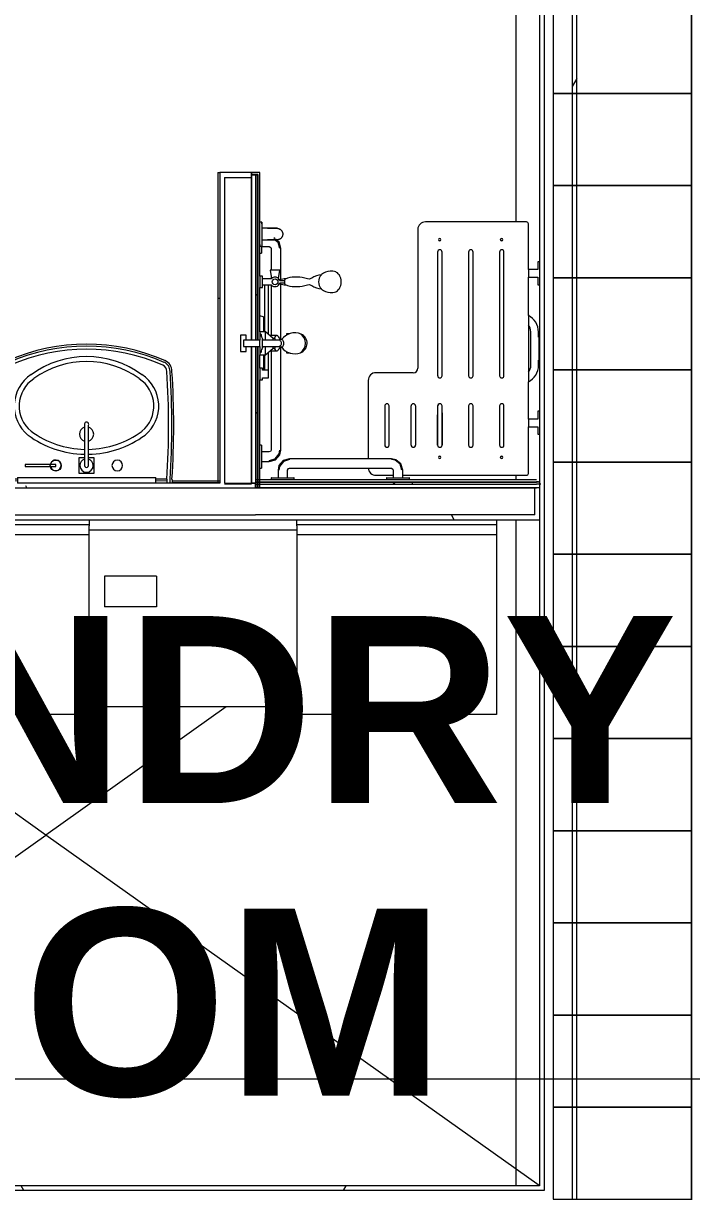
# Model space of a CAD drawing. Header units: inches. Extents: x 25369 to 33163, y -23509 to -20274.
# Drawn here: x 31166.9 to 31253.9, y -22557.7 to -22405.6 of the extents above; entities that cross this region are included whole.
import ezdxf

# ---------------------------------------------------------------- set-up
doc = ezdxf.new("R2010")
doc.units = ezdxf.units.IN
doc.header["$MEASUREMENT"] = 0
doc.linetypes.add('Grid Line 1_2_', pattern=[0.875, 0.5, -0.125, 0.125, -0.125])
for name, color, linetype, lineweight in [('A-AREA', 32, 'Continuous', 13), ('A-FLOR', 192, 'Continuous', 13), ('A-GENM', 13, 'Continuous', 13), ('A-WALL', 113, 'Continuous', 13), ('A-WALL-PATT', 111, 'Continuous', 25), ('I-FURN', 30, 'Continuous', 13), ('I-WALL', 2, 'Continuous', 13), ('M-AREA-IDEN', 171, 'Continuous', 9), ('P-SANR-FIXT', 6, 'Continuous', 13), ('Q-SPCQ', 91, 'Continuous', 13), ('S-GRID', 1, 'Continuous', 9)]:
    doc.layers.add(name, color=color, linetype=linetype, lineweight=lineweight)
doc.styles.add('Arial_B', font='arialbd.ttf', dxfattribs={"height": 24.354149})
pattern_1 = [(0, (5931.104, 0), (61.44, 15.36), [2.534, -43.546, 2.534, -43.546, -245.76]), (0, (5931.104, 0), (61.44, 15.36), [-92.16, 2.534, -89.626, 2.534, -43.546, -107.52]), (0, (5931.104, 0), (61.44, 15.36), [-230.4, 2.534, -28.186, 2.534, -74.266]), (120, (5954.144, 7.68), (-44.02215, 45.528601), [2.534, -43.546, 2.534, -43.546, -245.76]), (120, (5954.144, 7.68), (-44.02215, 45.528601), [-92.16, 2.534, -89.626, 2.534, -43.546, -107.52]), (120, (5954.144, 7.68), (-44.02215, 45.528601), [-230.4, 2.534, -28.186, 2.534, -74.266]), (240, (5961.824, 38.4), (-17.41785, -60.888601), [2.534, -43.546, 2.534, -43.546, -245.76]), (240, (5961.824, 38.4), (-17.41785, -60.888601), [-92.16, 2.534, -89.626, 2.534, -43.546, -107.52]), (240, (5961.824, 38.4), (-17.41785, -60.888601), [-230.4, 2.534, -28.186, 2.534, -74.266])]
pattern_2 = [(296.565, (5959.904, 17.28), (0.0001, 115.19999), [12.88, -244.715]), (33.69, (5965.66, 5.76), (-0.00014, 115.19958), [20.768, -394.592]), (33.69, (6080.86, 5.76), (-0.00014, 115.19958), [20.768, -394.592]), (33.69, (6196.06, 5.76), (-0.00014, 115.19958), [20.768, -394.592]), (116.565, (5982.944, 17.28), (0.0001, 115.19999), [12.88, -244.715]), (213.69, (5977.18, 28.8), (-0.00014, 115.19958), [20.768, -394.592]), (213.69, (6092.38, 28.8), (-0.00014, 115.19958), [20.768, -394.592]), (213.69, (6207.58, 28.8), (-0.00014, 115.19958), [20.768, -394.592]), (26.565, (6005.98, 17.28), (0.0001, 115.2), [25.76, -231.836]), (26.565, (6121.18, 17.28), (0.0001, 115.2), [25.76, -231.836]), (270, (6029.02, 28.8), (115.2, 7e-15), [11.52, -103.68]), (225, (6029.02, 17.28), (-1e-14, 115.20042), [16.292, -146.626]), (135, (6017.5, 5.76), (1e-14, 115.20042), [16.292, -146.626]), (288.435, (5982.944, 51.84), (-0.00042, 115.19956), [18.215, -346.08]), (18.435, (5988.7, 34.56), (-0.0004, 115.19956), [18.215, -346.08]), (18.435, (6103.9, 34.56), (-0.0004, 115.19956), [18.215, -346.08]), (18.435, (6219.1, 34.56), (-0.0004, 115.19956), [18.215, -346.08]), (135, (6005.98, 40.32), (1e-14, 115.20042), [16.292, -146.626]), (180, (5994.46, 51.84), (-1e-14, -115.2), [11.52, -103.68]), (251.565, (5954.144, 80.64), (0.00042, 115.19956), [18.215, -346.08]), (315, (5948.38, 63.36), (-1e-14, 115.20042), [16.292, -146.626]), (71.565, (5959.904, 51.84), (0.00042, 115.19956), [18.215, -346.08]), (135, (5965.66, 69.12), (1e-14, 115.20042), [16.292, -146.626]), (225, (6000.22, 80.64), (-1e-14, 115.20042), [16.292, -146.626]), (123.69, (5988.704, 69.12), (-0.00014, 115.19958), [20.768, -394.592]), (123.69, (6103.904, 69.12), (-0.00014, 115.19958), [20.768, -394.592]), (26.565, (5977.18, 86.4), (0.0001, 115.2), [12.88, -244.715]), (26.565, (6092.38, 86.4), (0.0001, 115.2), [12.88, -244.715]), (315, (5988.7, 92.16), (-1e-14, 115.20042), [16.292, -146.626]), (213.69, (6040.54, 109.44), (-0.00014, 115.19958), [20.768, -394.592]), (213.69, (6155.74, 109.44), (-0.00014, 115.19958), [20.768, -394.592]), (213.69, (6270.94, 109.44), (-0.00014, 115.19958), [20.768, -394.592]), (296.565, (6023.264, 97.92), (0.0001, 115.19999), [12.88, -244.715]), (45, (6029.02, 86.4), (1e-14, 115.20042), [16.292, -146.626]), (90, (6040.54, 97.92), (-115.2, 7e-15), [11.52, -103.68]), (213.69, (5988.7, 115.2), (-0.00014, 115.19958), [20.768, -394.592]), (213.69, (6103.9, 115.2), (-0.00014, 115.19958), [20.768, -394.592]), (213.69, (6219.1, 115.2), (-0.00014, 115.19958), [20.768, -394.592]), (315, (5971.42, 103.68), (-1e-14, 115.20042), [8.146, -154.772]), (26.565, (5977.18, 97.92), (0.0001, 115.2), [12.88, -244.715]), (26.565, (6092.38, 97.92), (0.0001, 115.2), [12.88, -244.715]), (90, (5988.7, 103.68), (-115.2, 7e-15), [11.52, -103.68]), (333.435, (5942.62, 109.44), (-0.0001, 115.2), [12.88, -244.715]), (333.435, (6057.82, 109.44), (-0.0001, 115.2), [12.88, -244.715]), (243.435, (5954.144, 103.68), (-0.0001, 115.19999), [12.88, -244.715]), (161.565, (5948.38, 92.16), (0.0004, 115.19956), [18.215, -346.08]), (161.565, (6063.58, 92.16), (0.0004, 115.19956), [18.215, -346.08]), (161.565, (6178.78, 92.16), (0.0004, 115.19956), [18.215, -346.08]), (45, (5931.1, 97.92), (1e-14, 115.20042), [16.292, -146.626]), (26.565, (5936.86, 0), (0.0001, 115.2), [12.88, -244.715]), (26.565, (6052.06, 0), (0.0001, 115.2), [12.88, -244.715]), (116.565, (5948.384, 5.76), (0.0001, 115.19999), [12.88, -244.715]), (206.565, (5942.62, 17.28), (0.0001, 115.2), [12.88, -244.715]), (206.565, (6057.82, 17.28), (0.0001, 115.2), [12.88, -244.715]), (296.565, (5931.104, 11.52), (0.0001, 115.19999), [12.88, -244.715]), (14.036, (6017.5, 51.84), (0.0005, 115.19957), [23.749, -451.233]), (14.036, (6132.7, 51.84), (0.0005, 115.19957), [23.749, -451.233]), (14.036, (6247.9, 51.84), (0.0005, 115.19957), [23.749, -451.233]), (14.036, (6363.1, 51.84), (0.0005, 115.19957), [23.749, -451.233]), (135, (6040.54, 57.6), (1e-14, 115.20042), [16.292, -146.626]), (198.435, (6029.02, 69.12), (-0.0004, 115.19956), [18.215, -346.08]), (198.435, (6144.22, 69.12), (-0.0004, 115.19956), [18.215, -346.08]), (198.435, (6259.42, 69.12), (-0.0004, 115.19956), [18.215, -346.08]), (296.565, (6011.744, 63.36), (0.0001, 115.19999), [12.88, -244.715]), (333.435, (5936.86, 34.56), (-0.0001, 115.2), [12.88, -244.715]), (333.435, (6052.06, 34.56), (-0.0001, 115.2), [12.88, -244.715]), (45, (5948.38, 28.8), (1e-14, 115.20042), [8.146, -154.772]), (116.565, (5954.144, 34.56), (0.0001, 115.19999), [12.88, -244.715]), (225, (5948.38, 46.08), (-1e-14, 115.20042), [16.292, -146.626])]

# ---------------------------------------------------------------- blocks, each defined once
blk = doc.blocks.new('Locker-Double Stacked - one-11070-Overall Floor Plan')
at = {"layer": 'I-FURN', "color": 43, "lineweight": 9}
for p, q in [((6, 9), (-6, 9)), ((-6, 9), (-6, -9)), ((6, -9), (6, 9)), ((-6, -9), (6, -9))]:
    blk.add_line(p, q, dxfattribs=at)
blk = doc.blocks.new('Sink-Bathroom-Kohler-Pinoir-2035-8 - Vitreous_China-0-White-V46-Overall Floor Plan')
at = {"layer": 'P-SANR-FIXT', "color": 43, "lineweight": 9}
for p, q in [((25232.93, -22465.43), (25232.93, -22464.93)), ((25233.18, -22464.92), (25233.18, -22465.43)), ((25233.6, -22465.43), (25233.6, -22464.91)), ((25235.05, -22464.91), (25233.6, -22464.91)), ((25233.6, -22465.1), (25235.05, -22465.09)), ((25254.5, -22464.91), (25253.05, -22464.91)), ((25253.05, -22465.09), (25254.5, -22465.1)), ((25254.5, -22464.91), (25254.5, -22465.43)), ((25254.91, -22465.43), (25254.91, -22464.92)), ((25255.17, -22464.93), (25255.17, -22465.43))]:
    blk.add_line(p, q, dxfattribs=at)
for centre, radius, start, end in [((25244.05, -22472.73), 25.41, 66.3302, 113.6742), ((25244.05, -22472.73), 25.15, 66.3302, 113.6726), ((25244.05, -22472.73), 24.74, 66.3302, 113.6698), ((25244.05, -22461.14), 12.2, 53.7683, 126.2317), ((25234.47, -22450.87), 1.54, 113.9605, 180.0345), ((25234.47, -22450.87), 1.29, 113.9877, 180.3965), ((25234.47, -22450.87), 0.875, 114.0553, 181.2927), ((25244.05, -22461.14), 11.57, 53.6931, 126.3069), ((25253.63, -22450.86), 0.862, 358.0783, 66.3302), ((25253.63, -22450.86), 1.28, 359.0965, 66.3302), ((25253.63, -22450.86), 1.53, 359.5057, 66.3302), ((25339.28, -22457.9), 106.58, 176.2183, 183.7835), ((25339.28, -22457.9), 106.33, 176.2135, 183.7881), ((25339.28, -22457.9), 105.91, 176.2045, 183.7955), ((25239.54, -22455.38), 4.9, 123.5514, 230.6366), ((25239.54, -22455.38), 4.26, 123.3558, 230.4225), ((25248.55, -22455.38), 4.26, 309.5775, 56.6442), ((25248.55, -22455.38), 4.9, 309.3634, 56.4486), ((25148.82, -22457.9), 105.91, 356.2045, 3.7955), ((25148.82, -22457.9), 106.33, 356.2119, 3.7854), ((25148.82, -22457.9), 106.58, 356.2165, 3.78), ((25244.05, -22459.05), 0.934, 106.0546, 180), ((25244.05, -22459.05), 0.934, 0, 73.9454), ((25244.05, -22448.85), 12.82, 233.5725, 268.8634), ((25244.05, -22448.85), 12.18, 233.6508, 268.8043), ((25244.05, -22459.05), 0.934, 180, 253.9454), ((25244.05, -22448.85), 12.18, 271.1957, 306.3492), ((25244.05, -22459.05), 0.934, 286.0546, 0), ((25244.05, -22448.85), 12.82, 271.1366, 306.4275), ((25240.05, -22463.11), 0.692, 0, 170.1813), ((25248.05, -22463.12), 0.69, 0, 180), ((25240.05, -22463.11), 0.692, 195.218, 0), ((25248.05, -22463.12), 0.69, 180, 0)]:
    blk.add_arc(centre, radius, start, end, dxfattribs=at)
blk = doc.blocks.new('Parametric_ADA_Grab_Bar_-_2_Piece_3744 - Parametric_ADA_Grab_Bar_-_2_Piece_3744 2-222682-Overall Floor Plan')
at = {"layer": 'A-GENM', "color": 43, "lineweight": 9}
for p, q in [((1.99, 31.91), (1.85, 32.03)), ((0.25, 30.98), (0.25, 30.03)), ((0.25, 30.91), (1.25, 30.91)), ((1.5, 30.66), (1.5, 27.81)), ((2.75, 26.59), (2.75, 30.66)), ((0, 30.03), (0.25, 30.03)), ((0.25, 30.03), (0.25, 30.08)), ((1.5, 27.05), (1.5, 26.69)), ((1.5, 25.94), (1.5, 19.31)), ((2.75, 18.85), (2.75, 26.04)), ((1.5, 17.32), (1.5, 4.41)), ((2.75, 4.41), (2.75, 17.77)), ((0.25, 5.03), (0, 5.03)), ((0.25, 4.98), (0.25, 5.03)), ((0.25, 5.03), (0.25, 2.03)), ((1.25, 4.16), (0.25, 4.16)), ((17.13, 3.28), (3.88, 3.28)), ((0, 2.03), (0.25, 2.03)), ((0.25, 2.91), (1.25, 2.91)), ((0.25, 2.03), (0.25, 2.08)), ((2.38, 1.78), (2.38, 0.78)), ((3.63, 0.78), (3.63, 1.78)), ((3.88, 2.03), (17.13, 2.03)), ((17.38, 1.78), (17.38, 0.78)), ((18.63, 0.78), (18.63, 1.78)), ((1.5, 0.78), (1.5, 0.53)), ((1.5, 0.78), (4.5, 0.78)), ((1.55, 0.78), (1.5, 0.78)), ((4.5, 0.78), (4.45, 0.78)), ((4.5, 0.53), (4.5, 0.78)), ((16.5, 0.78), (16.5, 0.53)), ((16.5, 0.78), (19.5, 0.78)), ((16.55, 0.78), (16.5, 0.78)), ((19.5, 0.78), (19.45, 0.78)), ((19.5, 0.53), (19.5, 0.78))]:
    blk.add_line(p, q, dxfattribs=at)
at = {"layer": 'A-GENM', "color": 43, "lineweight": 9, "flags": 128}
for points in [[(1.25, 30.91), (1.46, 30.79), (1.5, 30.66)], [(2.63, 30.66), (2.38, 31.44), (1.88, 31.83)], [(2.75, 30.66), (2.51, 31.48), (2.08, 31.84)], [(1.25, 2.91), (2.07, 3.15), (2.62, 3.8), (2.75, 4.41)], [(1.5, 4.41), (1.39, 4.2), (1.25, 4.16)], [(1.25, 3.03), (2.03, 3.27), (2.54, 3.92), (2.63, 4.41)], [(3.88, 3.28), (3.05, 3.04), (2.5, 2.38), (2.38, 1.78)], [(3.88, 3.16), (3.09, 2.91), (2.59, 2.27), (2.5, 1.78)], [(18.63, 1.78), (18.38, 2.6), (17.73, 3.15), (17.13, 3.28)], [(18.5, 1.78), (18.26, 2.56), (17.61, 3.07), (17.13, 3.16)], [(3.63, 1.78), (3.74, 1.99), (3.88, 2.03)], [(17.13, 2.03), (17.34, 1.92), (17.38, 1.78)]]:
    blk.add_lwpolyline(points, dxfattribs=at)
blk = doc.blocks.new('Shower_Seat-Retractable-Frost_Products_LTD_-Handicap-_975L_M_ - Steel-Stainless-V59-Overall Floor Plan')
at = {"layer": 'Q-SPCQ', "color": 43, "lineweight": 9}
for p, q in [((25301.29, -22431.4), (25288.14, -22431.4)), ((25301.54, -22437.61), (25301.54, -22431.65)), ((25287.15, -22432.4), (25287.15, -22450.46)), ((25289.73, -22435.33), (25289.73, -22451.44)), ((25290.31, -22451.44), (25290.31, -22435.33)), ((25293.76, -22435.33), (25293.76, -22451.44)), ((25294.33, -22451.44), (25294.33, -22435.33)), ((25297.78, -22435.33), (25297.78, -22451.44)), ((25298.36, -22451.44), (25298.36, -22435.33)), ((25302.95, -22436.62), (25302.78, -22436.62)), ((25302.78, -22436.62), (25302.78, -22437.61)), ((25301.54, -22437.61), (25301.54, -22438.61)), ((25302.78, -22437.61), (25301.54, -22437.61)), ((25301.54, -22438.61), (25302.77, -22438.61)), ((25301.54, -22443.59), (25301.54, -22438.61)), ((25302.77, -22438.61), (25302.77, -22439.6)), ((25302.77, -22439.6), (25302.95, -22439.6)), ((25301.54, -22443.52), (25301.54, -22452.23)), ((25301.86, -22450.09), (25301.86, -22445.71)), ((25302.86, -22446.42), (25302.86, -22445.74)), ((25302.95, -22446.41), (25302.86, -22446.42)), ((25302.95, -22449.41), (25302.95, -22446.41)), ((25302.86, -22449.41), (25302.95, -22449.41)), ((25302.86, -22450.09), (25302.86, -22449.41)), ((25280.7, -22452.04), (25280.7, -22462.26)), ((25286.56, -22451.05), (25281.7, -22451.05)), ((25301.54, -22457.07), (25301.54, -22452.23)), ((25282.84, -22455.37), (25282.84, -22460.47)), ((25283.42, -22460.47), (25283.42, -22455.37)), ((25286.29, -22460.47), (25286.29, -22455.37)), ((25286.86, -22455.37), (25286.86, -22460.47)), ((25289.73, -22455.37), (25289.73, -22455.42)), ((25289.73, -22455.37), (25289.73, -22460.47)), ((25289.73, -22460.47), (25289.73, -22456.52)), ((25290.31, -22460.47), (25290.31, -22455.37)), ((25290.31, -22456.25), (25290.31, -22460.47)), ((25293.76, -22455.37), (25293.76, -22460.47)), ((25294.33, -22460.47), (25294.33, -22455.37)), ((25297.78, -22455.37), (25297.78, -22460.47)), ((25298.36, -22460.47), (25298.36, -22455.37)), ((25302.78, -22456.07), (25302.78, -22457.07)), ((25302.95, -22456.07), (25302.78, -22456.07)), ((25301.54, -22457.07), (25301.54, -22458.07)), ((25302.78, -22457.07), (25301.54, -22457.07)), ((25301.54, -22458.07), (25302.78, -22458.07)), ((25301.54, -22464.15), (25301.54, -22458.07)), ((25302.78, -22458.07), (25302.78, -22459.06)), ((25302.78, -22459.06), (25302.95, -22459.06)), ((25281.7, -22464.4), (25283.97, -22464.4)), ((25285.18, -22464.4), (25301.29, -22464.4))]:
    blk.add_line(p, q, dxfattribs=at)
for centre, radius, start, end in [((25288.14, -22432.4), 0.998, 90, 180), ((25301.29, -22431.65), 0.249, 0, 90), ((25289.98, -22433.71), 0.157, 90, 270), ((25289.98, -22433.71), 0.157, 270, 90), ((25298.04, -22433.71), 0.157, 90, 270), ((25298.04, -22433.71), 0.157, 270, 90), ((25290.02, -22435.33), 0.289, 0, 180), ((25294.05, -22435.33), 0.289, 0, 180), ((25298.07, -22435.33), 0.289, 0, 180), ((25300.57, -22445.43), 2.09, 57.8406, 62.567), ((25300.43, -22445.74), 2.42, 0, 62.8489), ((25300.5, -22445.71), 1.35, 0, 40), ((25286.56, -22450.46), 0.589, 270, 0), ((25300.41, -22450.06), 1.45, 321.4199, 358.8453), ((25300.39, -22450.05), 2.47, 297.8217, 359.1458), ((25281.7, -22452.04), 0.998, 90, 180), ((25290.02, -22451.44), 0.288, 180, 0), ((25294.05, -22451.44), 0.288, 180, 0), ((25298.07, -22451.44), 0.289, 180, 0), ((25300.67, -22450.7), 1.77, 299.5044, 304.7548), ((25283.13, -22455.37), 0.289, 0, 180), ((25286.57, -22455.37), 0.289, 0, 180), ((25290.02, -22455.37), 0.289, 40.7863, 180), ((25290.02, -22455.37), 0.289, 0, 180), ((25294.05, -22455.37), 0.289, 0, 180), ((25298.07, -22455.37), 0.289, 0, 180), ((25283.13, -22460.47), 0.289, 180, 0), ((25286.57, -22460.47), 0.289, 180, 0), ((25290.02, -22460.47), 0.289, 180, 0), ((25290.02, -22460.47), 0.289, 180, 0), ((25294.05, -22460.47), 0.289, 180, 0), ((25298.07, -22460.47), 0.289, 180, 0), ((25289.98, -22462.07), 0.157, 90, 270), ((25289.98, -22462.07), 0.157, 270, 90), ((25298.04, -22462.07), 0.157, 90, 270), ((25298.04, -22462.07), 0.157, 270, 90), ((25281.7, -22463.4), 0.998, 182.9325, 270), ((25301.29, -22464.15), 0.249, 270, 0)]:
    blk.add_arc(centre, radius, start, end, dxfattribs=at)
blk = doc.blocks.new('817_Grab_Bars - 8170-001180-V60-Overall Floor Plan')
at = {"layer": 'Q-SPCQ', "color": 43, "lineweight": 9}
for p, q in [((25266.86, -22431.43), (25266.58, -22431.43)), ((25266.86, -22431.43), (25266.58, -22431.43)), ((25266.58, -22434.55), (25266.58, -22431.43)), ((25266.86, -22431.43), (25266.86, -22434.55)), ((25266.86, -22431.64), (25266.86, -22431.43)), ((25266.86, -22431.43), (25266.86, -22431.64)), ((25266.86, -22431.64), (25266.86, -22431.43)), ((25267.58, -22432.24), (25266.86, -22432.24)), ((25267.58, -22432.24), (25266.86, -22432.24)), ((25266.86, -22433.74), (25267.58, -22433.74)), ((25266.86, -22433.74), (25267.58, -22433.74)), ((25266.58, -22434.34), (25266.58, -22434.55)), ((25266.58, -22434.55), (25266.86, -22434.55)), ((25266.58, -22434.55), (25266.86, -22434.55))]:
    blk.add_line(p, q, dxfattribs=at)
at = {"layer": 'Q-SPCQ', "color": 43, "lineweight": 9, "flags": 128}
for points in [[(25268.83, -22432.24), (25268.83, -22432.24), (25268.82, -22432.24), (25268.82, -22432.24), (25268.81, -22432.24), (25268.8, -22432.24), (25268.79, -22432.24), (25268.78, -22432.24), (25268.76, -22432.24), (25268.75, -22432.24), (25268.73, -22432.24), (25268.71, -22432.24), (25268.69, -22432.24), (25268.66, -22432.24), (25268.64, -22432.24), (25268.61, -22432.24), (25268.58, -22432.24), (25268.55, -22432.24), (25268.52, -22432.24), (25268.48, -22432.24), (25268.45, -22432.24), (25268.41, -22432.24), (25268.37, -22432.24), (25268.34, -22432.24), (25268.29, -22432.24), (25268.25, -22432.24), (25268.21, -22432.24), (25268.17, -22432.24), (25268.12, -22432.24), (25268.08, -22432.24), (25268.03, -22432.24), (25267.98, -22432.24), (25267.94, -22432.24), (25267.89, -22432.24), (25267.84, -22432.24), (25267.79, -22432.24), (25267.74, -22432.24), (25267.69, -22432.24), (25267.64, -22432.24), (25267.59, -22432.24), (25267.58, -22432.24)], [(25267.58, -22432.24), (25267.63, -22432.24), (25267.68, -22432.24), (25267.73, -22432.24), (25267.78, -22432.24), (25267.83, -22432.24), (25267.87, -22432.24), (25267.92, -22432.24), (25267.97, -22432.24), (25268.02, -22432.24), (25268.06, -22432.24), (25268.11, -22432.24), (25268.15, -22432.24), (25268.2, -22432.24), (25268.24, -22432.24), (25268.28, -22432.24), (25268.32, -22432.24), (25268.36, -22432.24), (25268.4, -22432.24), (25268.44, -22432.24), (25268.47, -22432.24), (25268.51, -22432.24), (25268.54, -22432.24), (25268.57, -22432.24), (25268.6, -22432.24), (25268.63, -22432.24), (25268.66, -22432.24), (25268.68, -22432.24), (25268.7, -22432.24), (25268.72, -22432.24), (25268.74, -22432.24), (25268.76, -22432.24), (25268.78, -22432.24), (25268.79, -22432.24), (25268.8, -22432.24), (25268.81, -22432.24), (25268.82, -22432.24), (25268.82, -22432.24), (25268.83, -22432.24), (25268.83, -22432.24)], [(25268.83, -22432.24), (25268.86, -22432.24), (25268.89, -22432.24), (25268.92, -22432.25), (25268.95, -22432.25), (25268.98, -22432.26), (25269.01, -22432.26), (25269.03, -22432.27), (25269.06, -22432.28), (25269.09, -22432.29), (25269.12, -22432.3), (25269.15, -22432.31), (25269.17, -22432.33), (25269.2, -22432.34), (25269.23, -22432.35), (25269.25, -22432.37), (25269.28, -22432.39), (25269.3, -22432.41), (25269.32, -22432.43), (25269.34, -22432.45), (25269.37, -22432.47), (25269.39, -22432.49), (25269.41, -22432.51), (25269.42, -22432.54), (25269.44, -22432.56), (25269.46, -22432.59), (25269.47, -22432.61), (25269.49, -22432.64), (25269.5, -22432.66), (25269.52, -22432.69), (25269.53, -22432.72), (25269.54, -22432.75), (25269.55, -22432.78), (25269.55, -22432.8), (25269.56, -22432.83), (25269.57, -22432.86), (25269.57, -22432.89), (25269.57, -22432.92), (25269.58, -22432.95), (25269.58, -22432.98), (25269.58, -22432.99)], [(25267.58, -22433.74), (25267.63, -22433.74), (25267.68, -22433.74), (25267.73, -22433.74), (25267.78, -22433.74), (25267.83, -22433.74), (25267.87, -22433.74), (25267.92, -22433.74), (25267.97, -22433.74), (25268.02, -22433.74), (25268.06, -22433.74), (25268.11, -22433.74), (25268.15, -22433.74), (25268.2, -22433.74), (25268.24, -22433.74), (25268.28, -22433.74), (25268.32, -22433.74), (25268.36, -22433.74), (25268.4, -22433.74), (25268.44, -22433.74), (25268.47, -22433.74), (25268.51, -22433.74), (25268.54, -22433.74), (25268.57, -22433.74), (25268.6, -22433.74), (25268.63, -22433.74), (25268.66, -22433.74), (25268.68, -22433.74), (25268.7, -22433.74), (25268.72, -22433.74), (25268.74, -22433.74), (25268.76, -22433.74), (25268.78, -22433.74), (25268.79, -22433.74), (25268.8, -22433.74), (25268.81, -22433.74), (25268.82, -22433.74), (25268.82, -22433.74), (25268.83, -22433.74), (25268.83, -22433.74)], [(25268.83, -22433.74), (25268.83, -22433.74), (25268.82, -22433.74), (25268.82, -22433.74), (25268.81, -22433.74), (25268.8, -22433.74), (25268.79, -22433.74), (25268.78, -22433.74), (25268.76, -22433.74), (25268.75, -22433.74), (25268.73, -22433.74), (25268.71, -22433.74), (25268.69, -22433.74), (25268.66, -22433.74), (25268.64, -22433.74), (25268.61, -22433.74), (25268.58, -22433.74), (25268.55, -22433.74), (25268.52, -22433.74), (25268.48, -22433.74), (25268.45, -22433.74), (25268.41, -22433.74), (25268.37, -22433.74), (25268.34, -22433.74), (25268.29, -22433.74), (25268.25, -22433.74), (25268.21, -22433.74), (25268.17, -22433.74), (25268.12, -22433.74), (25268.08, -22433.74), (25268.03, -22433.74), (25267.98, -22433.74), (25267.94, -22433.74), (25267.89, -22433.74), (25267.84, -22433.74), (25267.79, -22433.74), (25267.74, -22433.74), (25267.69, -22433.74), (25267.64, -22433.74), (25267.59, -22433.74), (25267.58, -22433.74)], [(25269.58, -22432.99), (25269.58, -22433.02), (25269.58, -22433.05), (25269.57, -22433.08), (25269.57, -22433.11), (25269.56, -22433.14), (25269.56, -22433.17), (25269.55, -22433.2), (25269.54, -22433.23), (25269.53, -22433.25), (25269.52, -22433.28), (25269.51, -22433.31), (25269.49, -22433.34), (25269.48, -22433.36), (25269.46, -22433.39), (25269.45, -22433.41), (25269.43, -22433.44), (25269.41, -22433.46), (25269.39, -22433.48), (25269.37, -22433.51), (25269.35, -22433.53), (25269.33, -22433.55), (25269.31, -22433.57), (25269.28, -22433.59), (25269.26, -22433.6), (25269.23, -22433.62), (25269.21, -22433.64), (25269.18, -22433.65), (25269.15, -22433.67), (25269.13, -22433.68), (25269.1, -22433.69), (25269.07, -22433.7), (25269.04, -22433.71), (25269.01, -22433.72), (25268.98, -22433.72), (25268.96, -22433.73), (25268.93, -22433.73), (25268.9, -22433.74), (25268.87, -22433.74), (25268.84, -22433.74), (25268.83, -22433.74)]]:
    blk.add_lwpolyline(points, dxfattribs=at)
blk = doc.blocks.new('Shower-Unit-Zurn-Z7301-SS-MT-DV2P-HW - Z7301-SS-MT-DV2P-HW-V65-Overall Floor Plan')
at = {"layer": 'A-GENM', "color": 43, "lineweight": 9}
for p, q in [((1.06, 2.5), (-1.06, 2.5)), ((-1.06, 2.5), (-1.06, 1.75)), ((-1.06, 1.75), (-0.4, 1.75)), ((0.4, 1.75), (1.06, 1.75)), ((1.06, 1.75), (1.06, 2.5)), ((-1.24, 0), (-1.5, 0)), ((-1.5, 0), (-1.5, -0.75)), ((-1.5, -0.75), (-0.4, -0.75)), ((-1.5, -0.75), (-0.63, -1.75)), ((0.4, -0.75), (1.5, -0.75)), ((0.63, -1.75), (1.5, -0.75)), ((1.5, 0), (1.24, 0)), ((1.5, -0.75), (1.5, 0)), ((-0.63, -1.75), (-0.4, -1.75)), ((-0.63, -1.75), (-0.63, -2)), ((-0.63, -2), (-0.4, -2)), ((0.4, -1.75), (0.63, -1.75)), ((0.4, -2), (0.63, -2)), ((0.63, -2), (0.63, -1.75)), ((-1.05, -3.5), (-1.25, -3.5)), ((-1.25, -3.5), (-1.25, -3.96)), ((1.25, -3.5), (1.06, -3.5)), ((1.25, -3.92), (1.25, -3.5))]:
    blk.add_line(p, q, dxfattribs=at)
at = {"layer": 'A-GENM', "lineweight": 9}
for p, q in [((-4.75, 0), (-4.75, -0.38)), ((-3.25, 0), (-4.75, 0)), ((-4.75, -0.38), (-4.5, -0.38)), ((-4.5, -0.38), (-4.5, -1.13)), ((-4.5, -1.13), (-3.5, -1.13)), ((-3.5, -1.13), (-3.5, -0.38)), ((-3.5, -0.38), (-3.25, -0.38)), ((-1.5, -0.63), (-3.5, -0.63)), ((-3.5, -1.13), (-1.17, -1.13)), ((-3.25, -0.38), (-3.25, 0)), ((1.17, -1.13), (7.62, -1.13)), ((7.62, -0.63), (1.5, -0.63)), ((8.75, 0), (7.25, 0)), ((7.25, 0), (7.25, -0.38)), ((7.25, -0.38), (7.62, -0.38)), ((7.62, -0.38), (8.38, -0.38)), ((7.62, -0.38), (7.62, -1.5)), ((8.38, -1.5), (8.38, -0.38)), ((8.38, -0.38), (8.75, -0.38)), ((9.5, -1.36), (8.44, -1.55)), ((8.75, -0.38), (8.75, 0)), ((9.5, -2.62), (9.5, -1.36)), ((7.75, -2.62), (7.63, -3.19)), ((7.86, -2.61), (7.86, -3.12)), ((8.14, -3.12), (8.14, -2.61)), ((8.37, -3.19), (8.25, -2.62)), ((8.44, -2.45), (9.5, -2.62)), ((7.62, -3.24), (7.62, -3.41)), ((8.38, -3.41), (8.38, -3.24)), ((7.65, -6.42), (7.52, -6.76)), ((7.63, -6.21), (7.65, -6.42)), ((8.35, -6.42), (8.37, -6.21)), ((8.48, -6.76), (8.35, -6.42))]:
    blk.add_line(p, q, dxfattribs=at)
blk.add_circle((8, -2), 0.375, dxfattribs=at)
for centre, radius, start, end in [((8, -2), 0.625, 126.8699, 256.9481), ((8, -2), 0.625, 45.7475, 53.1301), ((8, -2), 0.625, 283.0519, 314.2572), ((8, -2), 0.625, 314.2572, 45.7475), ((11.46, -4.61), 4.08, 165.8269, 183.3406), ((8.98, -4.32), 1.63, 146.1204, 154.5364), ((7.85, -3.23), 0.225, 167.7751, 181.8194), ((8, -3.9), 0.687, 56.9089, 123.0911), ((8, -3.12), 0.141, 180, 360), ((8.15, -3.23), 0.225, 358.1806, 12.2249), ((7.02, -4.32), 1.63, 25.4636, 33.8796), ((4.54, -4.61), 4.08, 356.6594, 14.1731), ((11.6, -4.81), 4.22, 180.5665, 199.4054), ((4.4, -4.81), 4.22, 340.5946, 359.4335), ((9.42, -8.15), 2.35, 143.7224, 177.4669), ((6.58, -8.15), 2.35, 2.5331, 36.2776), ((8.47, -9.28), 1.87, 138.72, 176.4673), ((8, -8.99), 1.34, 46.1253, 133.8747), ((7.53, -9.28), 1.87, 3.5327, 41.28), ((8.6, -9.29), 2, 176.4673, 197.5327), ((7.65, -9.45), 1.05, 204.5638, 235.4362), ((7.96, -9.01), 1.59, 235.4362, 271.5888), ((8.04, -9.01), 1.59, 268.4112, 304.5638), ((8.35, -9.45), 1.05, 304.5638, 335.4362), ((7.4, -9.29), 2, 342.4673, 3.5327)]:
    blk.add_arc(centre, radius, start, end, dxfattribs=at)
at = {"layer": 'P-SANR-FIXT', "color": 43, "lineweight": 9}
for p, q in [((0.4, 2.13), (-0.4, 2.13)), ((-0.4, 2.13), (-0.4, 0)), ((0.4, 0), (0.4, 2.13)), ((-0.4, 0), (-1.24, 0)), ((-1.24, 0), (-1.24, -0.1)), ((-0.4, 0), (0.4, 0)), ((1.24, 0), (0.4, 0)), ((1.24, -0.1), (1.24, 0)), ((-3.31, -0.54), (-1.5, -0.54)), ((-1, -1.33), (-1, -2.23)), ((-0.55, -0.38), (-0.4, -0.38)), ((-0.4, -0.38), (-0.4, -2.46)), ((-0.4, -0.38), (0.4, -0.38)), ((0.4, -2.46), (0.4, -0.38)), ((0.4, -0.38), (0.55, -0.38)), ((1, -2.23), (1, -1.33)), ((1.5, -0.54), (3.31, -0.54)), ((3.43, -0.45), (3.56, 0)), ((-0.48, -2.64), (-0.48, -2.84)), ((0.48, -2.84), (0.48, -2.64))]:
    blk.add_line(p, q, dxfattribs=at)
for centre, radius, start, end in [((-3.31, -0.42), 0.125, 196, 270), ((-1.14, -0.1), 0.0945, 180, 270), ((-1.14, -1.21), 1.02, 54.522, 90), ((1.14, -1.21), 1.02, 90, 125.478), ((1.14, -0.1), 0.0945, 270, 360), ((3.31, -0.42), 0.125, 270, 344), ((0.79, -4.57), 2.15, 126.1534, 200.0175), ((-0.63, -2.12), 0.388, 197.5027, 230.4973), ((-2.26, -4.09), 2.18, 35.18, 50.4973), ((2.26, -4.09), 2.18, 129.5027, 144.8141), ((-0.79, -4.57), 2.15, 337.8261, 53.8466), ((0.63, -2.12), 0.388, 309.5027, 342.4973), ((0, -4.86), 1.31, 200.0175, 336.4181), ((0, -4.51), 1.46, 212.9208, 327.0792)]:
    blk.add_arc(centre, radius, start, end, dxfattribs=at)
for centre, major_axis, ratio, start_param, end_param in [((0, -2.84), (-0.476, 0), 0.662364, 0, 3.141593), ((0, -2.46), (-0.4, 0), 0.941821, 0, 3.141593), ((-0.11, -2.15), (-1.11, 0.08), 0.351489, 2.831356, 3.949343)]:
    blk.add_ellipse(centre, major_axis=major_axis, ratio=ratio, start_param=start_param, end_param=end_param, dxfattribs=at)
blk.add_open_spline([(-0.68, -1.91), (-0.69, -1.92), (-0.81, -1.97), (-0.96, -2.08), (-1.02, -2.22), (-0.98, -2.3), (-0.94, -2.34)], degree=3, knots=[0.2535572, 0.2535572, 0.2535572, 0.2535572, 0.2857143, 0.5714286, 0.7857143, 1, 1, 1, 1], dxfattribs=at)
for points in [[(-0.4, -2.46), (-0.42, -2.48), (-0.44, -2.52), (-0.47, -2.58), (-0.48, -2.62), (-0.48, -2.64)], [(0.48, -2.64), (0.48, -2.62), (0.47, -2.58), (0.44, -2.52), (0.42, -2.48), (0.4, -2.46)]]:
    blk.add_open_spline(points, degree=3, dxfattribs=at)
blk = doc.blocks.new('Bradley-Washroom_Accessories-Mirrors-780_Custom - Bradley-Washroom_Accessories-Mirrors-780_Custom-166799-Overall Floor Plan')
at = {"layer": 'Q-SPCQ', "color": 43, "lineweight": 9}
for p, q in [((25235.05, -22464.68), (25253.05, -22464.68)), ((25235.05, -22464.68), (25235.05, -22465.43)), ((25253.05, -22465.43), (25235.05, -22465.43)), ((25253.05, -22465.43), (25253.05, -22464.68))]:
    blk.add_line(p, q, dxfattribs=at)
blk = doc.blocks.new('Faucet-Lavatory-Zurn-Z6920XL - Z6920-XL-ADM2-H4-V52-Overall Floor Plan')
at = {"layer": 'P-SANR-FIXT', "lineweight": 9}
for p, q in [((1, 1), (-1, 1)), ((-1, 1), (-1, -1)), ((-0.25, 0), (-0.25, -5.25)), ((0.25, -5.25), (0.25, 0)), ((1, -1), (1, 1)), ((8, 0.12), (4, 0.12)), ((4, 0.12), (4, -0.12)), ((8, -0.12), (8, 0.12)), ((-1, -1), (-0.25, -1)), ((0.25, -1), (1, -1)), ((4, -0.12), (8, -0.12))]:
    blk.add_line(p, q, dxfattribs=at)
blk.add_circle((4, 0), 0.719, dxfattribs=at)
for centre, radius, start, end in [((0, 0), 0.875, 0, 180), ((0, 0), 0.875, 180, 252.8571), ((0, 0), 0.25, 360, 180), ((0, 0), 0.875, 287.1429, 0), ((0, -5.37), 0.281, 152.734, 27.266)]:
    blk.add_arc(centre, radius, start, end, dxfattribs=at)
blk = doc.blocks.new('Locker Rooms and Restrooms_rvt-2-Overall Floor Plan')
at = {"layer": 'A-WALL-PATT', "lineweight": 9}
h = blk.add_hatch(dxfattribs=at)
h.set_pattern_fill('FP_77', color=43, style=0, pattern_type=2)
h.set_pattern_definition([(90, (31180.494, -22465.428), (-24, -48), [48, 0, 0, 0]), (180, (31192.494, -22441.43), (-6e-15, -48), [12, -12]), (180, (31180.494, -22453.43), (-6e-15, -48), [12, -12]), (180, (31180.494, -22429.43), (-6e-15, -48), [12, -12]), (90, (31168.494, -22465.428), (-24, -48), [48, 0, 0, 0]), (180, (31192.494, -22417.43), (-6e-15, -48), [12, -12])])
h.paths.add_polyline_path([(25261.14, -22465.43), (25261.39, -22465.43), (25261.39, -22424.99), (25261.14, -22424.99), (25261.14, -22465.18)], flags=0)
h = blk.add_hatch(dxfattribs=at)
h.set_pattern_fill('FP_53', color=253, style=0, pattern_type=2)
h.set_pattern_definition(pattern_2)
h.paths.add_polyline_path([(25266.27, -22425.3), (25266.27, -22425.24), (25265.52, -22425.3)], flags=0)
h = blk.add_hatch(dxfattribs=at)
h.set_pattern_fill('FP_53', color=253, style=0, pattern_type=2)
h.set_pattern_definition(pattern_2)
h.paths.add_polyline_path([(25266.05, -22466.05), (25266.27, -22466.05), (25266.18, -22447.61), (25266.02, -22447.61), (25266.05, -22465.43)], flags=0)
h.paths.add_polyline_path([(25266.02, -22446.81), (25266.27, -22446.81), (25266.27, -22425.3), (25266.02, -22425.3), (25266.02, -22443.31)], flags=0)
h = blk.add_hatch(dxfattribs=at)
h.set_pattern_fill('FP_17', color=253, style=0, pattern_type=2)
h.set_pattern_definition(pattern_1)
h.paths.add_polyline_path([(25175.39, -22469.55), (25175.39, -22466.05), (25262.02, -22466.05), (25262.02, -22465.43), (25174.77, -22465.43), (25174.77, -22469.55)], flags=0)
h.paths.add_polyline_path([(25266.05, -22466.05), (25266.05, -22465.43), (25265.52, -22465.43), (25265.52, -22466.05)], flags=0)
h = blk.add_hatch(dxfattribs=at)
h.set_pattern_fill('FP_76', color=43, style=0, pattern_type=2)
h.set_pattern_definition([(180, (31196.62, -22477.428), (48, -24), [48, 0, 0, 0]), (270, (31172.62, -22465.43), (48, 3e-15), [12, -12]), (270, (31184.62, -22477.43), (48, 3e-15), [12, -12]), (270, (31160.62, -22477.43), (48, 3e-15), [12, -12]), (180, (31196.62, -22489.428), (48, -24), [48, 0, 0, 0]), (270, (31148.62, -22465.43), (48, 3e-15), [12, -12])])
h.paths.add_polyline_path([(25205.91, -22465.43), (25221.16, -22465.43), (25221.16, -22465.18), (25181.87, -22465.18), (25181.87, -22465.43), (25188.37, -22465.43)], flags=0)
h.paths.add_polyline_path([(25261.39, -22465.43), (25261.39, -22465.18), (25255.17, -22465.18), (25255.17, -22465.43), (25258.55, -22465.43)], flags=0)
h.paths.add_polyline_path([(25175.39, -22465.43), (25179.16, -22465.43), (25179.16, -22465.18), (25174.83, -22465.18), (25174.83, -22465.43)], flags=0)
h.paths.add_polyline_path([(25223.87, -22465.43), (25232.93, -22465.43), (25232.93, -22465.18), (25223.87, -22465.18)], flags=0)
h = blk.add_hatch(dxfattribs=at)
h.set_pattern_fill('FP_53', color=253, style=0, pattern_type=2)
h.set_pattern_definition(pattern_2)
h.paths.add_polyline_path([(25293.64, -22465.55), (25302.89, -22465.55), (25302.83, -22465.3), (25266.05, -22465.3), (25266.05, -22465.55), (25276.1, -22465.55)], flags=0)
h = blk.add_hatch(dxfattribs=at)
h.set_pattern_fill('FP_53', color=253, style=0, pattern_type=2)
h.set_pattern_definition(pattern_2)
h.paths.add_polyline_path([(25302.58, -22465.3), (25302.58, -22465.24), (25293.64, -22465.3)], flags=0)
h = blk.add_hatch(dxfattribs=at)
h.set_pattern_fill('FP_17', color=253, style=0, pattern_type=2)
h.set_pattern_definition(pattern_1)
h.paths.add_polyline_path([(25266.05, -22470.18), (25303.02, -22470.18), (25303.02, -22466.05), (25302.39, -22466.05), (25302.39, -22469.55), (25266.05, -22469.55)], flags=0)
at = {"layer": 'A-FLOR', "color": 43, "lineweight": 9}
blk.add_line((25322.77, -22370.3), (25322.77, -22690.87), dxfattribs=at)
at = {"layer": 'A-WALL', "color": 43, "lineweight": 9}
for p, q in [((25261.14, -22424.99), (25261.39, -22424.99)), ((25261.14, -22424.99), (25261.14, -22465.43)), ((25261.39, -22465.18), (25255.17, -22465.18))]:
    blk.add_line(p, q, dxfattribs=at)
at = {"layer": 'A-WALL', "color": 7}
for p, q in [((25262.02, -22425.62), (25262.02, -22465.43)), ((25262.02, -22425.62), (25265.52, -22425.62)), ((25266.27, -22425.24), (25265.52, -22425.24)), ((25266.27, -22425.3), (25265.52, -22425.3)), ((25266.02, -22425.3), (25266.02, -22446.81)), ((25266.33, -22425.24), (25266.27, -22425.24)), ((25266.27, -22425.3), (25266.27, -22446.81)), ((25266.33, -22425.24), (25266.33, -22446.81)), ((25266.02, -22447.61), (25266.02, -22459.69)), ((25266.27, -22447.61), (25266.27, -22459.69)), ((25266.33, -22447.61), (25266.33, -22459.69)), ((25265.52, -22459.69), (25265.52, -22465.43)), ((25265.52, -22465.43), (25265.52, -22459.69)), ((25266.02, -22459.69), (25266.02, -22465.43)), ((25266.27, -22459.69), (25266.27, -22466.05)), ((25266.33, -22459.69), (25266.33, -22466.05)), ((25266.05, -22465.24), (25302.58, -22465.24)), ((25266.05, -22465.3), (25302.58, -22465.3)), ((25266.05, -22465.55), (25302.58, -22465.55)), ((25302.83, -22465.24), (25302.58, -22465.24)), ((25302.83, -22465.3), (25302.58, -22465.3)), ((25302.89, -22465.55), (25302.58, -22465.55)), ((25302.89, -22465.3), (25302.83, -22465.3)), ((25303.14, -22465.55), (25302.89, -22465.55)), ((25175.39, -22466.05), (25262.02, -22466.05)), ((25262.02, -22466.05), (25265.52, -22466.05)), ((25265.52, -22466.05), (25266.05, -22466.05)), ((25302.39, -22469.55), (25302.39, -22466.05)), ((25175.39, -22469.55), (25266.05, -22469.55)), ((25302.39, -22469.55), (25266.05, -22469.55))]:
    blk.add_line(p, q, dxfattribs=at)
at = {"layer": 'I-WALL', "color": 7}
for p, q in [((25262.02, -22424.99), (25261.39, -22424.99)), ((25261.39, -22424.99), (25261.39, -22465.43)), ((25265.52, -22424.99), (25262.02, -22424.99)), ((25266.33, -22424.99), (25265.52, -22424.99)), ((25265.52, -22424.99), (25265.52, -22425.24)), ((25265.52, -22425.62), (25265.52, -22424.99)), ((25265.52, -22425.24), (25265.52, -22425.3)), ((25265.52, -22425.3), (25265.52, -22425.62)), ((25265.52, -22425.62), (25265.52, -22446.81)), ((25265.52, -22446.81), (25265.52, -22425.62)), ((25266.58, -22424.99), (25266.33, -22424.99)), ((25266.58, -22431.43), (25266.58, -22424.99)), ((25266.58, -22438.46), (25266.58, -22434.34)), ((25266.58, -22445.71), (25266.58, -22439.96)), ((25265.52, -22447.61), (25265.52, -22459.69)), ((25265.52, -22459.69), (25265.52, -22447.61)), ((25266.58, -22450.46), (25266.58, -22448.71)), ((25266.58, -22466.05), (25266.58, -22451.96)), ((25261.39, -22465.43), (25253.05, -22465.43)), ((25262.02, -22465.43), (25265.52, -22465.43)), ((25266.05, -22465.43), (25265.52, -22465.43)), ((25265.52, -22465.43), (25266.05, -22465.43)), ((25302.58, -22464.99), (25266.05, -22464.99)), ((25266.05, -22464.99), (25266.05, -22466.05)), ((25266.05, -22466.05), (25266.05, -22465.43)), ((25266.05, -22465.43), (25266.05, -22466.05)), ((25302.39, -22466.05), (25266.05, -22466.05)), ((25266.05, -22466.05), (25302.58, -22466.05)), ((25266.05, -22466.05), (25266.58, -22466.05)), ((25303.02, -22466.05), (25302.39, -22466.05)), ((25303.02, -22469.55), (25303.02, -22466.05)), ((25174.77, -22470.18), (25266.05, -22470.18)), ((25266.05, -22470.18), (25303.02, -22470.18)), ((25303.02, -22470.18), (25303.02, -22469.55))]:
    blk.add_line(p, q, dxfattribs=at)
at = {"color": 43, "lineweight": 9}
for name, p, rotation in [('Locker-Double Stacked - one-11070-Overall Floor Plan', (25313.77, -22408.68), 270), ('Locker-Double Stacked - one-11070-Overall Floor Plan', (25313.77, -22420.68), 270), ('Locker-Double Stacked - one-11070-Overall Floor Plan', (25313.77, -22432.68), 270), ('Shower-Unit-Zurn-Z7301-SS-MT-DV2P-HW - Z7301-SS-MT-DV2P-HW-V65-Overall Floor Plan', (25266.58, -22447.21), 89.99999999999926), ('Locker-Double Stacked - one-11070-Overall Floor Plan', (25313.77, -22444.68), 270), ('Locker-Double Stacked - one-11070-Overall Floor Plan', (25313.77, -22456.68), 270), ('Faucet-Lavatory-Zurn-Z6920XL - Z6920-XL-ADM2-H4-V52-Overall Floor Plan', (25244.05, -22463.13), 180), ('Locker-Double Stacked - one-11070-Overall Floor Plan', (25313.77, -22468.68), 270), ('Locker-Double Stacked - one-11070-Overall Floor Plan', (25313.77, -22480.68), 270), ('Locker-Double Stacked - one-11070-Overall Floor Plan', (25313.77, -22492.68), 270), ('Locker-Double Stacked - one-11070-Overall Floor Plan', (25313.77, -22504.68), 270), ('Locker-Double Stacked - one-11070-Overall Floor Plan', (25313.77, -22516.68), 270), ('Locker-Double Stacked - one-11070-Overall Floor Plan', (25313.77, -22528.68), 270), ('Locker-Double Stacked - one-11070-Overall Floor Plan', (25313.77, -22540.68), 270), ('Locker-Double Stacked - one-11070-Overall Floor Plan', (25313.77, -22552.68), 270)]:
    blk.add_blockref(name, p, dxfattribs=dict(at, rotation=rotation))
for name, p in [('817_Grab_Bars - 8170-001180-V60-Overall Floor Plan', (0, 0)), ('Shower_Seat-Retractable-Frost_Products_LTD_-Handicap-_975L_M_ - Steel-Stainless-V59-Overall Floor Plan', (0, 0)), ('Parametric_ADA_Grab_Bar_-_2_Piece_3744 - Parametric_ADA_Grab_Bar_-_2_Piece_3744 2-222682-Overall Floor Plan', (25266.58, -22465.52)), ('Sink-Bathroom-Kohler-Pinoir-2035-8 - Vitreous_China-0-White-V46-Overall Floor Plan', (0, 0)), ('Bradley-Washroom_Accessories-Mirrors-780_Custom - Bradley-Washroom_Accessories-Mirrors-780_Custom-166799-Overall Floor Plan', (0, 0))]:
    blk.add_blockref(name, p, dxfattribs=at)
blk = doc.blocks.new('Struct_Xcel_Sports Complex_rvt-2-Overall Floor Plan')
at = {"layer": 'A-FLOR', "color": 43, "lineweight": 9}
for p, q in [((25265.52, -22465.55), (25262.02, -22465.55)), ((25238.77, -22511.24), (25215.3, -22494.55)), ((25262.23, -22494.55), (25238.77, -22511.24)), ((25174.83, -22556.71), (25238.77, -22511.24)), ((25302.95, -22556.88), (25238.77, -22511.24))]:
    blk.add_line(p, q, dxfattribs=at)
blk = doc.blocks.new('Washing Machine - 26_x26_ - Private-670433-Overall Floor Plan')
at = {"layer": 'P-SANR-FIXT', "color": 43, "lineweight": 9}
for p, q in [((0.63, 13), (1.31, 13)), ((1.31, 13), (2.59, 13)), ((1.31, 13), (1.31, -13)), ((2.59, 13), (26, 13)), ((2.59, 13), (2.59, -13)), ((26, 13), (26, -13)), ((1.31, -13), (0.63, -13)), ((1.41, -13), (1.31, -13)), ((26, -13), (25, -13))]:
    blk.add_line(p, q, dxfattribs=at)
blk = doc.blocks.new('Dryer - 27_ x 25_ x 35_-670434-Overall Floor Plan')
at = {"layer": 'Q-SPCQ', "color": 43, "lineweight": 9}
for p, q in [((1.42, 0.11), (28.42, 0.11)), ((1.42, -23.48), (1.42, 0.11)), ((28.42, 0.11), (28.42, -23.48)), ((19.67, -12.89), (26.42, -12.89)), ((19.67, -16.89), (19.67, -12.89)), ((26.42, -16.89), (26.42, -12.89)), ((19.67, -16.89), (26.42, -16.89)), ((1.42, -22.89), (28.42, -22.89))]:
    blk.add_line(p, q, dxfattribs=at)
blk = doc.blocks.new('Washing Machine - 26_x26_ - Private-V9-Overall Floor Plan')
at = {"layer": 'P-SANR-FIXT', "color": 43, "lineweight": 9}
for p, q in [((0.63, 13), (1.31, 13)), ((1.31, 13), (1.41, 13)), ((1.31, 13), (1.31, -13)), ((2.59, 13), (2.59, -13)), ((25, 13), (26, 13)), ((26, 13), (26, -13)), ((1.31, -13), (0.63, -13)), ((1.41, -13), (1.31, -13)), ((26, -13), (25, -13))]:
    blk.add_line(p, q, dxfattribs=at)

msp = doc.modelspace()

# ---------------------------------------------------------------- hatches: boundary and pattern name
at = {"layer": 'A-WALL-PATT', "lineweight": 9}
h = msp.add_hatch(dxfattribs=at)
h.set_pattern_fill('FP_17', color=253, style=0, pattern_type=2)
h.set_pattern_definition(pattern_1)
h.paths.add_polyline_path([(31234.06, -22787.3), (31234.68, -22787.3), (31234.68, -22561.18), (31234.06, -22561.18), (31234.06, -22786.55)], flags=0)
h.paths.add_polyline_path([(31234.06, -22557.55), (31234.68, -22557.55), (31234.68, -22369.55), (31234.06, -22369.55), (31234.06, -22556.93)], flags=0)
h = msp.add_hatch(dxfattribs=at)
h.set_pattern_fill('FP_17', color=253, style=0, pattern_type=2)
h.set_pattern_definition(pattern_1)
h.paths.add_polyline_path([(31238.31, -22787.3), (31238.93, -22787.3), (31238.9, -22768.76), (31238.31, -22768.76), (31238.31, -22786.55)], flags=0)
h.paths.add_polyline_path([(31238.9, -22767.96), (31238.93, -22767.96), (31238.93, -22369.55), (31238.31, -22369.55), (31238.31, -22767.96)], flags=0)
h = msp.add_hatch(dxfattribs=at)
h.set_pattern_fill('FP_17', color=253, style=0, pattern_type=2)
h.set_pattern_definition(pattern_1)
h.paths.add_polyline_path([(31234.06, -22557.55), (31234.06, -22556.93), (31105.93, -22556.93), (31105.93, -22557.55), (31172.11, -22557.55)], flags=0)

# ---------------------------------------------------------------- linework, layer by layer
at = {"layer": 'A-AREA', "color": 43, "lineweight": 9}
for p, q in [((31230.99, -22370.29), (31230.99, -22431.4)), ((31230.99, -22464.4), (31230.99, -22464.99)), ((31230.99, -22470.18), (31230.99, -22556.93))]:
    msp.add_line(p, q, dxfattribs=at)
at = {"layer": 'A-WALL', "color": 7}
for p, q in [((31238.31, -22369.55), (31238.31, -22767.96)), ((31234.68, -22370.3), (31234.68, -22557.55)), ((31234.68, -22557.55), (31105.31, -22557.55))]:
    msp.add_line(p, q, dxfattribs=at)
at = {"layer": 'I-WALL', "color": 7}
for p, q in [((31234.06, -22370.3), (31234.06, -22556.93)), ((31238.93, -22767.96), (31238.93, -22370.3)), ((31234.06, -22556.93), (31105.93, -22556.93))]:
    msp.add_line(p, q, dxfattribs=at)
at = {"layer": 'S-GRID', "linetype": 'Grid Line 1_2_'}
for p, q in [((32358.45, -22543.05), (27402.46, -22543.05)), ((32650.17, -22543.05), (27721.31, -22543.05))]:
    msp.add_line(p, q, dxfattribs=at)

# ---------------------------------------------------------------- block references
at = {"color": 250, "lineweight": 5}
for name in ['Struct_Xcel_Sports Complex_rvt-2-Overall Floor Plan', 'Locker Rooms and Restrooms_rvt-2-Overall Floor Plan']:
    msp.add_blockref(name, (5931.1, 0), dxfattribs=at)
at = {"layer": 'P-SANR-FIXT', "color": 43, "lineweight": 9, "rotation": 270}
for name, p in [('Washing Machine - 26_x26_ - Private-V9-Overall Floor Plan', (31162.49, -22469.55)), ('Washing Machine - 26_x26_ - Private-670433-Overall Floor Plan', (31215.49, -22469.55))]:
    msp.add_blockref(name, p, dxfattribs=at)
at = {"layer": 'Q-SPCQ', "color": 43, "lineweight": 9, "rotation": 180}
msp.add_blockref('Dryer - 27_ x 25_ x 35_-670434-Overall Floor Plan', (31203.91, -22494.44), dxfattribs=at)

# ---------------------------------------------------------------- texts
at = {"layer": 'M-AREA-IDEN', "insert": (31168.83, -22482.73), "char_height": 24.354, "width": 192.096, "attachment_point": 2, "line_spacing_factor": 0.938532, "style": 'Arial_B'}
msp.add_mtext('LAUNDRY\\PROOM', dxfattribs=at)

doc.saveas('drawing.dxf')
